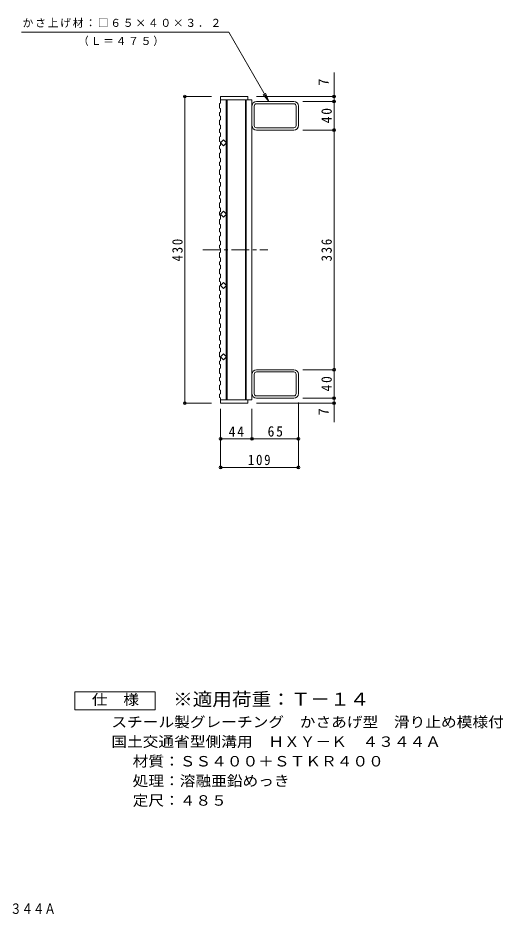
# Model space of a CAD drawing. Units: millimetres, scale not verified. Extents: x -580 to 819, y -687 to 608.
# Drawn here: x 139 to 819, y -687 to 570 of the extents above; entities that cross this region are included whole.
import ezdxf
from ezdxf.enums import TextEntityAlignment as Align

# ---------------------------------------------------------------- set-up
doc = ezdxf.new("R2010")
doc.units = ezdxf.units.MM
doc.header["$LTSCALE"] = 5
doc.header["$PDMODE"] = 32
doc.header["$PDSIZE"] = 4
doc.linetypes.add('CHAIN1', pattern=[8, 5, -1, 1, -1])
for name, color, linetype, lineweight in [('B-1', 2, 'Continuous', 9), ('B-2', 3, 'Continuous', 9), ('B-4', 7, 'Continuous', 9), ('B-A', 3, 'Continuous', 9), ('F-4_F-4ﾚｲﾔ', 2, 'Continuous', 9)]:
    doc.layers.add(name, color=color, linetype=linetype, lineweight=lineweight)
doc.layers.add('F-5_F-5ﾚｲﾔ', color=2, linetype='Continuous')
doc.styles.add('ＭＳ ゴシック', font='')
doc.styles.get('ＭＳ ゴシック').set_extended_font_data('MS Gothic')

msp = doc.modelspace()

# ---------------------------------------------------------------- linework, layer by layer
at = {"layer": 'B-1'}
for p, q in [((525.536, 452.645), (473.336, 452.645)), ((466.936, 446.245), (466.936, 419.045)), ((470.136, 419.045), (470.136, 446.245)), ((525.536, 449.445), (473.336, 449.445)), ((528.736, 419.045), (528.736, 446.245)), ((531.936, 419.045), (531.936, 446.245)), ((473.336, 415.845), (525.536, 415.845)), ((525.536, 412.645), (473.336, 412.645)), ((525.536, 76.645), (473.336, 76.645)), ((466.936, 70.245), (466.936, 43.045)), ((470.136, 70.245), (470.136, 43.045)), ((473.336, 73.445), (525.536, 73.445)), ((528.736, 70.245), (528.736, 43.045)), ((531.936, 70.245), (531.936, 43.045)), ((525.536, 39.845), (473.336, 39.845)), ((525.536, 36.645), (473.336, 36.645))]:
    msp.add_line(p, q, dxfattribs=at)
for centre, radius, start, end in [((473.336, 446.245), 6.4, 90, 180), ((525.536, 446.245), 6.4, 0, 90), ((473.336, 446.245), 3.2, 90, 180), ((525.536, 446.245), 3.2, 0, 90), ((473.336, 419.045), 6.4, 180, 270), ((473.336, 419.045), 3.2, 180, 270), ((525.536, 419.045), 6.4, 270, 0), ((525.536, 419.045), 3.2, 270, 0), ((473.336, 70.245), 6.4, 90, 180), ((525.536, 70.245), 6.4, 0, 90), ((473.336, 70.245), 3.2, 90, 180), ((525.536, 70.245), 3.2, 0, 90), ((473.336, 43.045), 6.4, 180, 270), ((473.336, 43.045), 3.2, 180, 270), ((525.536, 43.045), 3.2, 270, 0), ((525.536, 43.045), 6.4, 270, 0)]:
    msp.add_arc(centre, radius, start, end, dxfattribs=at)
at = {"layer": 'B-2'}
for p, q in [((422.936, 459.645), (460.936, 459.645)), ((422.936, 455.145), (466.936, 455.145)), ((430.936, 455.145), (430.936, 395.13)), ((431.936, 455.145), (431.936, 294.645)), ((457.936, 455.145), (457.936, 294.645)), ((458.936, 455.145), (458.936, 294.645)), ((460.936, 459.645), (460.936, 455.145)), ((466.936, 455.145), (466.936, 294.645)), ((430.936, 394.159), (430.936, 295.13)), ((430.936, 195.13), (430.936, 294.16)), ((431.936, 34.145), (431.936, 294.645)), ((457.936, 34.145), (457.936, 294.645)), ((458.936, 34.145), (458.936, 294.645)), ((466.936, 34.145), (466.936, 294.645)), ((430.936, 95.13), (430.936, 194.159)), ((430.936, 34.145), (430.936, 94.159)), ((422.936, 34.145), (466.936, 34.145)), ((422.936, 29.645), (460.936, 29.645)), ((460.936, 29.645), (460.936, 34.145))]:
    msp.add_line(p, q, dxfattribs=at)
at = {"layer": 'B-2', "linetype": 'CHAIN1'}
msp.add_line((398.121, 244.645), (489.125, 244.645), dxfattribs=at)
at = {"layer": 'B-2'}
for points in [[(431.422, 394.645), (427.179, 390.402), (422.936, 394.645), (427.179, 398.887)], [(431.422, 194.645), (427.179, 198.888), (422.936, 194.645), (427.179, 190.402)], [(431.422, 94.645), (427.179, 98.888), (422.936, 94.645), (427.179, 90.402)]]:
    msp.add_lwpolyline(points, close=True, dxfattribs=at)
for points in [[(422.936, 294.645), (427.179, 298.887), (431.422, 294.645)], [(422.936, 294.645), (427.179, 290.402), (431.422, 294.645)]]:
    msp.add_lwpolyline(points, dxfattribs=at)
at = {"layer": 'B-4'}
for p, q in [((143.78, 549.645), (434.443, 549.645)), ((490.446, 452.645), (434.443, 549.645)), ((581.936, 3.064), (581.936, 493.117)), ((410.436, 459.645), (371.436, 459.645)), ((372.936, 29.645), (372.936, 459.645)), ((473.436, 459.645), (583.436, 459.645)), ((490.446, 452.645), (482.836, 462.562)), ((490.446, 452.645), (485.662, 464.193)), ((538.036, 452.645), (583.436, 452.645)), ((538.036, 412.645), (583.436, 412.645)), ((538.036, 76.645), (583.436, 76.645)), ((410.436, 29.645), (371.436, 29.645)), ((473.436, 29.645), (583.436, 29.645)), ((531.936, 30.545), (531.936, -61.855)), ((538.036, 36.645), (583.436, 36.645)), ((422.936, 21.645), (422.936, -61.855)), ((466.936, 21.645), (466.936, -21.855)), ((422.936, -20.355), (531.936, -20.355)), ((422.936, -60.355), (531.936, -60.355))]:
    msp.add_line(p, q, dxfattribs=at)
for p in [(372.936, 459.645), (581.936, 459.645), (581.936, 452.645), (581.936, 412.645), (581.936, 76.645), (581.936, 36.645), (372.936, 29.645), (581.936, 29.645), (422.936, -20.355), (466.936, -20.355), (531.936, -20.355), (422.936, -60.355), (531.936, -60.355)]:
    msp.add_point(p, dxfattribs=at)
at = {"layer": 'B-A'}
for p, q in [((422.936, 459.645), (422.936, 450.232)), ((421.436, 449.72), (422.936, 450.232)), ((421.436, 437.037), (422.936, 437.548)), ((422.936, 432.119), (422.936, 427.005)), ((421.436, 426.494), (422.936, 427.005)), ((421.436, 413.811), (422.936, 414.322)), ((421.436, 403.268), (422.936, 403.779)), ((422.936, 408.892), (422.936, 403.779)), ((421.436, 390.585), (422.936, 391.096)), ((421.436, 380.041), (422.936, 380.553)), ((422.936, 385.666), (422.936, 380.553)), ((421.436, 367.358), (422.936, 367.87)), ((421.436, 356.815), (422.936, 357.326)), ((422.936, 362.44), (422.936, 357.326)), ((421.436, 344.132), (422.936, 344.643)), ((421.436, 333.589), (422.936, 334.1)), ((422.936, 339.213), (422.936, 334.1)), ((421.436, 320.906), (422.936, 321.417)), ((422.936, 315.987), (422.936, 310.874)), ((421.436, 310.363), (422.936, 310.874)), ((421.436, 297.679), (422.936, 298.191)), ((422.936, 292.761), (422.936, 287.647)), ((421.436, 287.136), (422.936, 287.647)), ((421.436, 274.453), (422.936, 274.964)), ((421.436, 263.91), (422.936, 264.421)), ((422.936, 269.534), (422.936, 264.421)), ((421.436, 251.227), (422.936, 251.738)), ((421.436, 240.684), (422.936, 241.195)), ((422.936, 246.308), (422.936, 241.195)), ((421.436, 228), (422.936, 228.512)), ((421.436, 217.457), (422.936, 217.968)), ((422.936, 223.082), (422.936, 217.968)), ((421.436, 204.774), (422.936, 205.285)), ((421.436, 194.231), (422.936, 194.742)), ((422.936, 199.856), (422.936, 194.742)), ((421.436, 181.548), (422.936, 182.059)), ((422.936, 176.629), (422.936, 171.516)), ((421.436, 171.005), (422.936, 171.516)), ((421.436, 158.322), (422.936, 158.833)), ((422.936, 153.403), (422.936, 148.29)), ((421.436, 147.778), (422.936, 148.29)), ((422.936, 140.72), (422.936, 135.606)), ((421.436, 135.095), (422.936, 135.606)), ((422.936, 130.177), (422.936, 125.063)), ((421.436, 124.552), (422.936, 125.063)), ((421.436, 124.552), (421.436, 118.005)), ((421.436, 111.869), (422.936, 112.38)), ((421.436, 101.326), (422.936, 101.837)), ((422.936, 106.95), (422.936, 101.837)), ((421.436, 88.643), (422.936, 89.154)), ((421.436, 78.099), (422.936, 78.611)), ((422.936, 83.724), (422.936, 78.611)), ((421.436, 65.416), (422.936, 65.927)), ((421.436, 54.873), (422.936, 55.384)), ((422.936, 60.498), (422.936, 55.384)), ((421.436, 42.19), (422.936, 42.701)), ((422.936, 37.271), (422.936, 29.645))]:
    msp.add_line(p, q, dxfattribs=at)
for points in [[(421.436, 449.72), (421.436, 443.173), (422.936, 442.662), (422.936, 437.548)], [(421.436, 437.037), (421.436, 432.63), (422.936, 432.119)], [(421.436, 426.494), (421.436, 419.947), (422.936, 419.435), (422.936, 414.322)], [(421.436, 413.811), (421.436, 409.404), (422.936, 408.892)], [(421.436, 403.268), (421.436, 396.72), (422.936, 396.209), (422.936, 391.096)], [(421.436, 390.585), (421.436, 386.177), (422.936, 385.666)], [(421.436, 380.041), (421.436, 373.494), (422.936, 372.983), (422.936, 367.87)], [(421.436, 367.358), (421.436, 362.951), (422.936, 362.44)], [(421.436, 356.815), (421.436, 350.268), (422.936, 349.756), (422.936, 344.643)], [(421.436, 344.132), (421.436, 339.725), (422.936, 339.213)], [(421.436, 333.589), (421.436, 327.041), (422.936, 326.53), (422.936, 321.417)], [(421.436, 320.906), (421.436, 316.498), (422.936, 315.987)], [(421.436, 310.363), (421.436, 303.815), (422.936, 303.304), (422.936, 298.191)], [(421.436, 297.679), (421.436, 293.272), (422.936, 292.761)], [(421.436, 287.136), (421.436, 280.589), (422.936, 280.077), (422.936, 274.964)], [(421.436, 274.453), (421.436, 270.046), (422.936, 269.534)], [(421.436, 263.91), (421.436, 257.362), (422.936, 256.851), (422.936, 251.738)], [(421.436, 251.227), (421.436, 246.819), (422.936, 246.308)], [(421.436, 240.684), (421.436, 234.136), (422.936, 233.625), (422.936, 228.512)], [(421.436, 228), (421.436, 223.593), (422.936, 223.082)], [(421.436, 217.457), (421.436, 210.91), (422.936, 210.399), (422.936, 205.285)], [(421.436, 204.774), (421.436, 200.367), (422.936, 199.856)], [(421.436, 194.231), (421.436, 187.683), (422.936, 187.172), (422.936, 182.059)], [(421.436, 181.548), (421.436, 177.14), (422.936, 176.629)], [(421.436, 171.005), (421.436, 164.457), (422.936, 163.946), (422.936, 158.833)], [(421.436, 158.322), (421.436, 153.914), (422.936, 153.403)], [(421.436, 147.778), (421.436, 141.231), (422.936, 140.72)], [(421.436, 135.095), (421.436, 130.688), (422.936, 130.177)], [(421.436, 118.005), (422.936, 117.493), (422.936, 112.38)], [(421.436, 111.869), (421.436, 107.461), (422.936, 106.95)], [(421.436, 101.326), (421.436, 94.778), (422.936, 94.267), (422.936, 89.154)], [(421.436, 88.643), (421.436, 84.235), (422.936, 83.724)], [(421.436, 78.099), (421.436, 71.552), (422.936, 71.041), (422.936, 65.927)], [(421.436, 65.416), (421.436, 61.009), (422.936, 60.498)], [(421.436, 54.873), (421.436, 48.326), (422.936, 47.814), (422.936, 42.701)], [(421.436, 42.19), (421.436, 37.783), (422.936, 37.271)]]:
    msp.add_lwpolyline(points, dxfattribs=at)
at = {"layer": 'F-4_F-4ﾚｲﾔ'}
msp.add_lwpolyline([(218.824, -400.141), (218.824, -375.14), (331.324, -375.14), (331.324, -400.141)], close=True, dxfattribs=at)

# ---------------------------------------------------------------- texts
at = {"layer": 'B-4', "color": 2, "style": 'ＭＳ ゴシック'}
for p in [(578.936, 474.759), (578.936, 12.515)]:
    msp.add_text('7', height=14.66, rotation=90, dxfattribs=at).set_placement(p, align=Align.BOTTOM_LEFT)
at = {"layer": 'B-4', "char_height": 11, "attachment_point": 7, "style": 'ＭＳ ゴシック'}
for s, insert in [('\\T1.17;かさ上げ材：□６５×４０×３．２', (145.547, 556.045)), ('\\T1.17;（Ｌ＝４７５）', (223.291, 530.425))]:
    msp.add_mtext(s, dxfattribs=dict(at, insert=insert))
at = {"layer": 'B-4', "color": 2, "char_height": 14.66, "attachment_point": 7, "rotation": 90, "style": 'ＭＳ ゴシック'}
for s, insert in [('\\T1.27;\\W0.95;40', (578.936, 422.02)), ('\\T1.27;\\W0.9;430', (369.936, 228.395)), ('\\T1.27;\\W0.9;336', (578.936, 228.395)), ('\\T1.27;\\W0.95;40', (578.936, 46.02))]:
    msp.add_mtext(s, dxfattribs=dict(at, insert=insert))
at = {"layer": 'B-4', "color": 2, "char_height": 14.66, "attachment_point": 7, "style": 'ＭＳ ゴシック'}
for s, insert in [('\\T1.27;\\W0.95;44', (434.311, -17.355)), ('\\T1.27;\\W0.95;65', (488.811, -17.355)), ('\\T1.27;\\W0.9;109', (461.186, -57.355))]:
    msp.add_mtext(s, dxfattribs=dict(at, insert=insert))
at = {"layer": 'F-4_F-4ﾚｲﾔ', "style": 'ＭＳ ゴシック', "width": 1.1}
for s, p in [('仕\u3000様', (242.574, -397.64)), ('スチール製グレーチング\u3000かさあげ型\u3000滑り止め模様付', (269.869, -429.101)), ('国土交通省型側溝用\u3000ＨＸＹ－Ｋ\u3000４３４４Ａ', (269.869, -456.601)), ('材質：ＳＳ４００＋ＳＴＫＲ４００', (299.725, -484.1)), ('処理：溶融亜鉛めっき', (299.725, -511.6)), ('定尺：４８５', (299.725, -539.101))]:
    msp.add_text(s, height=14.66, dxfattribs=at).set_placement(p, align=Align.BOTTOM_LEFT)
at = {"layer": 'F-5_F-5ﾚｲﾔ', "color": 3, "style": 'ＭＳ ゴシック', "width": 1.1}
msp.add_text('※適用荷重：Ｔ－１４', height=18.33, dxfattribs=at).set_placement((356.324, -400.141), align=Align.BOTTOM_LEFT)
at = {"layer": 'F-5_F-5ﾚｲﾔ', "style": 'ＭＳ ゴシック', "width": 0.8}
msp.add_text('ＨＸＹ－Ｋ\u3000４３４４Ａ', height=14.66, dxfattribs=at).set_placement((16.063, -690.831), align=Align.BOTTOM_LEFT)

doc.saveas('drawing.dxf')
